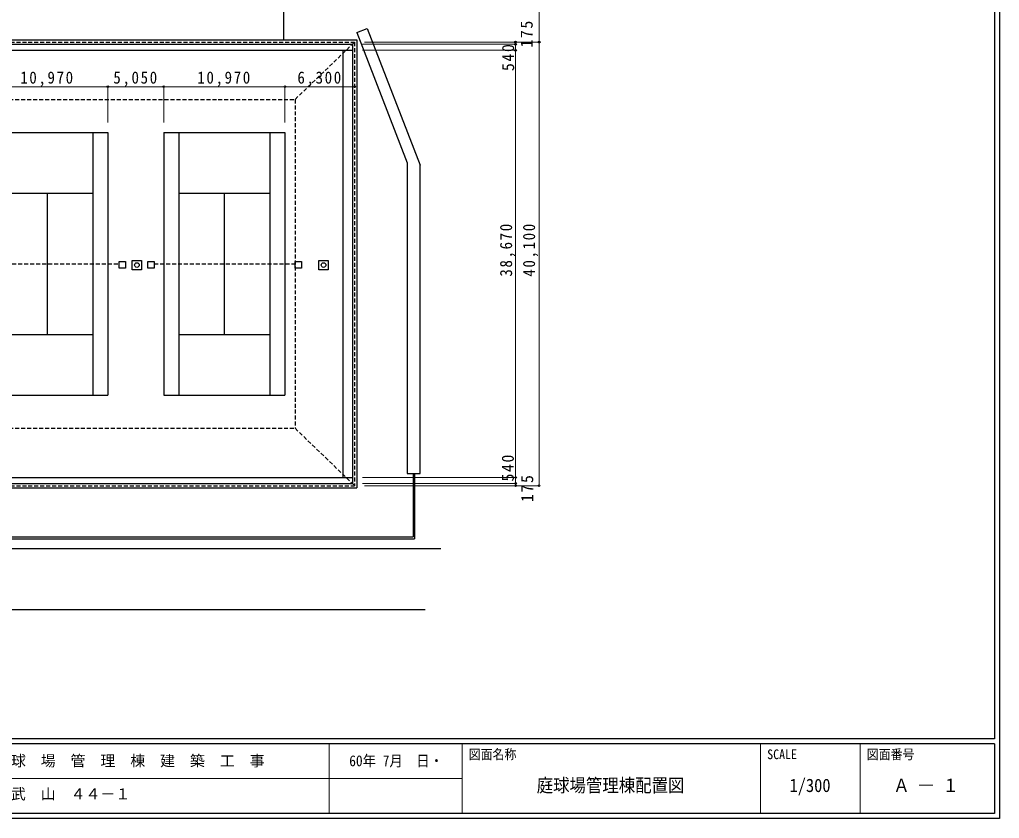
# Model space of a CAD drawing. Units: millimetres at full size, sheet at 1:300. Extents: x -143947 to 121650, y -84600 to 84600.
# Drawn here: x 33038 to 121650, y -84600 to -12296 of the extents above; entities that cross this region are included whole.
import ezdxf
from ezdxf.enums import TextEntityAlignment as Align

# ---------------------------------------------------------------- set-up
doc = ezdxf.new("R2010")
doc.units = ezdxf.units.MM
doc.header["$LTSCALE"] = 300
doc.header["$PDMODE"] = 32
doc.header["$PDSIZE"] = 150
doc.linetypes.add('DASHED1', pattern=[1.8, 1.2, -0.6])
doc.layers.add('0-7_ハッチ', color=3, linetype='Continuous', lineweight=25)
doc.layers.add('F-8', color=5, linetype='Continuous', lineweight=25)
doc.layers.add('F-6', color=2, linetype='Continuous')
doc.styles.add('ＭＳ ゴシック', font='')
doc.styles.get('ＭＳ ゴシック').set_extended_font_data('MS Gothic')

msp = doc.modelspace()

# ---------------------------------------------------------------- linework, layer by layer
at = {"layer": '0-7_ハッチ'}
for p, q in [((56914.4, -2232.6), (56914.4, -14132.6)), ((-8492.1, -14132.6), (63537.9, -14132.6)), ((-8448.9, -14132.6), (56914.4, -14132.6)), ((-8215.1, -14132.6), (56914.4, -14132.6)), ((63537.9, -14132.6), (63537.9, -54682.6)), ((-8092.1, -14532.6), (63137.9, -14532.6)), ((63137.9, -14532.6), (63137.9, -54282.6)), ((-7552.1, -15072.6), (63137.9, -15072.6)), ((62278.4, -15072.6), (62278.4, -53742.6)), ((30047.9, -22522.6), (41017.9, -22522.6)), ((39647.9, -22522.6), (39647.9, -46292.6)), ((41017.9, -22522.6), (41017.9, -46292.6)), ((46067.9, -22522.6), (57037.9, -22522.6)), ((46067.9, -22522.6), (46067.9, -46292.6)), ((47437.9, -22522.6), (47437.9, -46292.6)), ((55667.9, -22522.6), (55667.9, -46292.6)), ((31417.9, -28007.6), (39647.9, -28007.6)), ((35532.9, -28007.6), (35532.9, -40807.6)), ((47437.9, -28007.6), (55667.9, -28007.6)), ((51552.9, -28007.6), (51552.9, -40807.6)), ((42034.9, -34183.4), (42610.4, -34183.4)), ((42610.4, -34183.4), (42610.4, -34798.9)), ((44627.9, -34183.4), (45203.4, -34183.4)), ((45203.4, -34183.4), (45203.4, -34798.9)), ((57951.3, -34183.4), (58526.8, -34183.4)), ((58526.8, -34183.4), (58526.8, -34798.9)), ((31417.9, -40807.6), (39647.9, -40807.6)), ((47437.9, -40807.6), (55667.9, -40807.6)), ((30047.9, -46292.6), (41017.9, -46292.6)), ((46067.9, -46292.6), (57037.9, -46292.6)), ((68644.9, -53376.1), (68644.9, -59102.9)), ((68744.9, -53377.6), (68744.9, -59302.9)), ((-8492.1, -54682.6), (63537.9, -54682.6)), ((-8092.1, -54282.6), (63137.9, -54282.6)), ((-84119.7, -59302.9), (68744.9, -59302.9)), ((-8492.1, -59102.9), (68644.9, -59102.9)), ((-87318.4, -60182.6), (71123.6, -60182.6)), ((4570.2, -65682.6), (69721.4, -65682.6))]:
    msp.add_line(p, q, dxfattribs=at)
at = {"layer": '0-7_ハッチ', "color": 4, "lineweight": 9}
for p, q in [((80038.5, -14332.6), (80038.5, -2232.6)), ((77890.9, -14532.6), (64037.9, -14532.6)), ((80014.4, -14332.6), (64237.9, -14332.6)), ((77890.9, -14332.6), (64237.9, -14332.6)), ((77899.9, -14332.6), (64237.9, -14332.6)), ((80034.5, -14332.6), (64237.9, -14332.6)), ((80038.5, -14332.6), (64237.9, -14332.6)), ((77890.9, -14532.6), (77890.9, -14332.6)), ((77890.9, -14532.6), (77890.9, -15072.6)), ((77899.9, -14332.6), (77899.9, -53742.6)), ((80014.4, -14332.6), (80014.4, -54482.6)), ((77890.9, -15072.6), (64037.9, -15072.6)), ((30047.9, -18374.9), (41017.9, -18374.9)), ((41017.9, -18374.9), (41017.9, -21622.6)), ((41017.9, -18374.9), (46067.9, -18374.9)), ((46067.9, -18374.9), (46067.9, -21622.6)), ((46067.9, -18374.9), (57037.9, -18374.9)), ((57037.9, -18374.9), (57037.9, -21622.6)), ((57037.9, -18374.9), (63337.9, -18374.9)), ((77899.9, -53742.6), (64037.9, -53742.6)), ((77899.9, -53742.6), (77899.9, -54282.6)), ((77899.9, -54282.6), (64037.9, -54282.6)), ((80014.4, -54482.6), (64237.8, -54482.6)), ((77899.9, -54482.6), (64237.8, -54482.6)), ((77899.9, -54282.6), (77899.9, -54482.6))]:
    msp.add_line(p, q, dxfattribs=at)
at = {"layer": '0-7_ハッチ', "linetype": 'DASHED1'}
for p, q in [((-8292.1, -14332.6), (63337.9, -14332.6)), ((57953.5, -19521.3), (63337.9, -14332.6)), ((63337.9, -14332.6), (63337.9, -54482.6)), ((29135.6, -34407.6), (42035.6, -34407.6)), ((42610.1, -34407.6), (42611.8, -34407.6)), ((45205.2, -34407.6), (57952.3, -34407.6)), ((-2449.1, -49292.6), (57951.9, -49292.6)), ((57951.9, -49292.6), (63337.8, -54482.6))]:
    msp.add_line(p, q, dxfattribs=at)
at = {"layer": '0-7_ハッチ'}
for points in [[(63543.1, -13476.8), (64473.9, -13111.3), (69256.4, -25485.6)], [(63543.1, -13476.8), (68094.9, -25254.2), (68094.9, -53376.5), (69256.4, -53376.5), (69256.4, -25485.6)], [(-7552.1, -15072.6), (-7552.1, -53742.6), (63137.9, -53742.6)], [(57037.9, -22522.6), (57037.9, -25796.3), (57037.9, -46292.6)], [(42610.4, -34798.9), (42034.9, -34798.9), (42034.9, -34183.4)], [(45203.4, -34798.9), (44627.9, -34798.9), (44627.9, -34183.4)], [(58526.8, -34798.9), (57951.3, -34798.9), (57951.3, -34183.4)]]:
    msp.add_lwpolyline(points, dxfattribs=at)
at = {"layer": '0-7_ハッチ', "linetype": 'DASHED1'}
for points in [[(-8292.1, -14332.6), (-8292.1, -54482.6), (63337.9, -54482.6)], [(-2449.1, -19522.6), (57951.9, -19522.6), (57951.9, -49292.6)]]:
    msp.add_lwpolyline(points, dxfattribs=at)
at = {"layer": '0-7_ハッチ'}
for points in [[(43211.6, -34090.4), (44056.1, -34090.4), (44056.1, -34947.5), (43211.6, -34947.5)], [(60093, -34090.4), (60937.6, -34090.4), (60937.6, -34947.5), (60093, -34947.5)]]:
    msp.add_lwpolyline(points, close=True, dxfattribs=at)
for centre in [(43644.2, -34510.6), (60525.7, -34510.6)]:
    msp.add_circle(centre, 210.4, dxfattribs=at)
at = {"layer": '0-7_ハッチ', "color": 4}
for p in [(77890.9, -14332.6), (77890.9, -14532.6), (77890.9, -15072.6), (77899.9, -14332.6), (80014.4, -14332.6), (80034.5, -14332.6), (80038.5, -14332.6), (41017.9, -18374.9), (46067.9, -18374.9), (57037.9, -18374.9), (63337.9, -18374.9), (77899.9, -53742.6), (77899.9, -54282.6), (77899.9, -54482.6), (80014.4, -54482.6)]:
    msp.add_point(p, dxfattribs=at)
at = {"layer": 'F-8'}
for p, q in [((121650, 84600), (121650, -84600)), ((121200, 84150), (121200, -77400)), ((121200, -77400), (-116700, -77400)), ((121200, -77850), (-116700, -77850)), ((121200, -77850), (121200, -84150)), ((121200, -84150), (-116700, -84150)), ((121650, -84600), (-117150, -84600))]:
    msp.add_line(p, q, dxfattribs=at)
at = {"layer": 'F-8', "color": 7, "lineweight": 18}
for p, q in [((61050, -77850), (61050, -84150)), ((73050, -77850), (73050, -84150)), ((100050, -77850), (100050, -84150)), ((109050, -77850), (109050, -84150)), ((73050, -81000), (10650, -81000))]:
    msp.add_line(p, q, dxfattribs=at)

# ---------------------------------------------------------------- texts
at = {"layer": '0-7_ハッチ', "color": 7, "char_height": 1100, "attachment_point": 7, "rotation": 90, "style": 'ＭＳ ゴシック'}
for s, insert in [('\\T1.21;\\W0.95;175', (79457.9, -14830.4)), ('\\T1.21;\\W0.95;540', (77780, -16954.3)), ('\\T1.22;\\W0.9;38,670', (77862.3, -35563.4)), ('\\T1.22;\\W0.9;40,100', (79939.9, -35563.7)), ('\\T1.21;\\W0.95;540', (77753.6, -54105.7)), ('\\T1.21;\\W0.95;175', (79507, -55960.7))]:
    msp.add_mtext(s, dxfattribs=dict(at, insert=insert))
at = {"layer": '0-7_ハッチ', "color": 7, "char_height": 1100, "attachment_point": 7, "style": 'ＭＳ ゴシック'}
for s, insert in [('\\T1.22;\\W0.9;10,970', (33095.4, -18374.9)), ('\\T1.22;\\W0.9;5,050', (41517.9, -18374.9)), ('\\T1.22;\\W0.9;10,970', (49115.4, -18374.9)), ('\\T1.22;\\W0.9;6,300', (58162.9, -18374.9))]:
    msp.add_mtext(s, dxfattribs=dict(at, insert=insert))
at = {"layer": 'F-6', "style": 'ＭＳ ゴシック'}
for s, p in [('奥\u3000武\u3000山\u3000庭\u3000球\u3000場\u3000管\u3000理\u3000棟\u3000建\u3000築\u3000工\u3000事', (21450, -80175)), ('那\u3000覇\u3000市\u3000奥\u3000武\u3000山\u3000４４－１', (21450, -83175))]:
    msp.add_text(s, height=989.7, dxfattribs=at).set_placement(p, align=Align.BOTTOM_LEFT)
at = {"layer": 'F-6', "style": 'ＭＳ ゴシック', "width": 0.9}
for s, height, p in [('60年 7月  日・', 989.7, (62850, -80175)), ('庭球場管理棟配置図', 1210, (79800, -82575)), ('1/300', 1210, (102675, -82575)), ('Ａ ― １', 1210, (112050, -82575))]:
    msp.add_text(s, height=height, dxfattribs=at).set_placement(p, align=Align.BOTTOM_LEFT)
at = {"layer": 'F-6', "color": 3, "style": 'ＭＳ ゴシック', "width": 0.9}
for s, p in [('図面名称', (73650, -79500)), ('SCALE', (100650, -79500)), ('図面番号', (109650, -79500))]:
    msp.add_text(s, height=879.8, dxfattribs=at).set_placement(p, align=Align.BOTTOM_LEFT)

doc.saveas('drawing.dxf')
